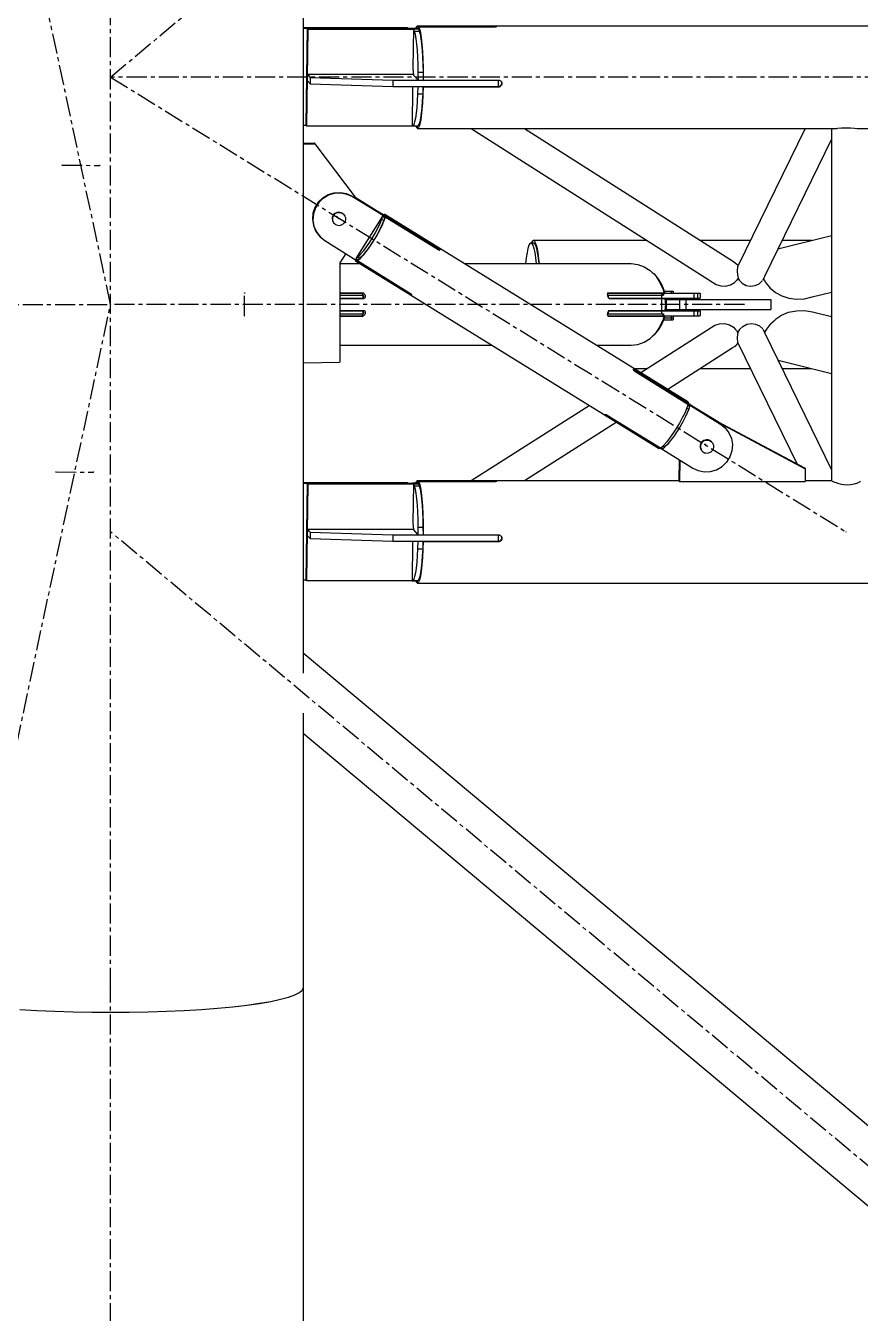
# Model space of a CAD drawing. Header units: millimetres. Extents: x 5143 to 30813, y 232 to 21408.
# Drawn here: x 23396 to 23727, y 5501 to 6011 of the extents above; entities that cross this region are included whole.
import ezdxf

# ---------------------------------------------------------------- set-up
doc = ezdxf.new("R2010")
doc.units = ezdxf.units.MM
doc.header["$LTSCALE"] = 0.25
doc.linetypes.add('CENTER', pattern=[50.8, 31.75, -6.35, 6.35, -6.35])
doc.linetypes.add('XKITLINE00', pattern=[0])

msp = doc.modelspace()

# ---------------------------------------------------------------- linework, layer by layer
at = {"color": 8, "linetype": 'CENTER'}
for p, q in [((23430, 5990.27), (25173.61, 7450.27)), ((23430, 5629.8), (23430, 7286.23)), ((23430, 5900.27), (23255, 6720.27)), ((24815.89, 5990.27), (23430, 5990.27)), ((23430, 5990.27), (23720.98, 5810.27)), ((23410.79, 5955.38), (23425.69, 5955.3)), ((23520.27, 5934.24), (23519.47, 5935.12)), ((23483.01, 5895.77), (23483.01, 5904.77)), ((23647.98, 5904.77), (23647.98, 5895.77)), ((22900, 5900.27), (23430, 5900.27)), ((23255, 5080.27), (23430, 5900.27)), ((23680.72, 5900.27), (23430, 5900.27)), ((23665, 5845.1), (23665.79, 5844.22)), ((23408.39, 5833.98), (23423.29, 5833.9)), ((25173.61, 4350.27), (23430, 5810.27)), ((23430, 3985.69), (23430, 5629.8))]:
    msp.add_line(p, q, dxfattribs=at)
at = {"color": 8, "linetype": 'XKITLINE00'}
for p, q in [((23506.2, 6045.88), (23506.2, 5754.36)), ((23506.2, 6009.83), (23547.32, 6009.83)), ((23506.2, 6009.58), (23547.55, 6009.58)), ((23507.81, 6009.58), (23507.25, 5971.29)), ((23508.1, 6009.26), (23507.54, 5970.97)), ((23507.81, 6009.58), (23508.1, 6009.26)), ((23507.81, 6009.58), (23551.82, 6009.58)), ((23508.1, 6009.26), (23549.82, 6009.26)), ((23547.32, 6009.83), (23547.55, 6009.58)), ((23549.22, 6009.58), (23549.54, 6009.64)), ((23549.54, 6009.64), (23549.53, 6009.58)), ((23549.54, 6009.64), (23551.52, 6009.64)), ((23549.82, 6009.32), (23549.59, 5993.84)), ((23549.82, 6009.32), (23551.81, 6009.32)), ((23549.82, 6009.32), (23550.17, 6008.49)), ((23550.17, 6008.49), (23552.15, 6008.49)), ((23550.17, 6008.49), (23550.49, 6007.19)), ((23550.98, 6010.27), (23550.71, 6009.64)), ((23550.98, 6010.27), (23551.38, 6010.57)), ((23551.38, 6010.57), (24815.89, 6010.57)), ((23551.38, 6010.57), (23551.52, 6010.47)), ((23551.52, 6010.47), (23551.51, 6009.64)), ((23551.52, 6010.47), (23581.32, 6010.47)), ((23551.52, 6009.64), (23551.52, 6009.58)), ((23551.81, 6009.32), (23552.15, 6008.49)), ((23551.83, 6010.17), (23551.82, 6009.29)), ((23551.83, 6010.17), (23581.63, 6010.17)), ((23551.83, 6010.17), (23552.18, 6009.35)), ((23552.15, 6008.49), (23552.48, 6007.19)), ((23552.18, 6009.35), (23552.55, 6007.86)), ((23581.32, 6010.47), (23581.68, 6010.46)), ((23581.32, 6010.47), (23581.32, 6010.17)), ((23581.63, 6010.17), (23581.97, 6010.18)), ((23581.68, 6010.46), (23581.67, 6010.17)), ((23581.68, 6010.46), (23582.01, 6010.45)), ((23581.97, 6010.18), (23582.28, 6010.21)), ((23582.01, 6010.45), (23582.32, 6010.43)), ((23582.28, 6010.21), (23582.54, 6010.27)), ((23582.32, 6010.43), (23582.56, 6010.41)), ((23582.54, 6010.27), (23582.72, 6010.29)), ((23582.56, 6010.41), (23582.73, 6010.38)), ((23582.72, 6010.29), (23582.81, 6010.32)), ((23582.73, 6010.38), (23582.82, 6010.35)), ((23582.82, 6010.35), (23582.81, 6010.32)), ((23550.49, 6007.19), (23550.79, 6005.46)), ((23550.79, 6005.46), (23551.05, 6003.34)), ((23551.05, 6003.34), (23551.27, 6000.88)), ((23552.48, 6007.19), (23552.77, 6005.46)), ((23552.55, 6007.86), (23552.89, 6005.83)), ((23552.77, 6005.46), (23553.03, 6003.34)), ((23552.89, 6005.83), (23553.17, 6003.32)), ((23553.03, 6003.34), (23553.25, 6000.88)), ((23553.17, 6003.32), (23553.41, 6000.42)), ((23551.27, 6000.88), (23551.44, 5998.16)), ((23551.44, 5998.16), (23551.56, 5995.23)), ((23553.25, 6000.88), (23553.42, 5998.16)), ((23553.41, 6000.42), (23553.58, 5997.22)), ((23553.42, 5998.16), (23553.54, 5995.23)), ((23549.59, 5993.84), (23549.84, 5991.04)), ((23551.56, 5995.23), (23551.62, 5992.17)), ((23553.54, 5995.23), (23553.61, 5992.17)), ((23553.58, 5997.22), (23553.68, 5993.8)), ((23553.68, 5993.8), (23553.72, 5990.27)), ((23507.84, 5991.36), (23507.8, 5988.88)), ((23507.8, 5988.88), (23508.94, 5987.61)), ((23507.84, 5991.36), (23508.98, 5990.09)), ((23507.84, 5991.36), (23549.81, 5991.36)), ((23508.98, 5990.09), (23508.94, 5987.61)), ((23508.98, 5990.09), (23541.69, 5989.07)), ((23541.69, 5989.07), (23541.65, 5986.59)), ((23541.69, 5989.07), (23551.62, 5989.07)), ((23549.84, 5991.04), (23551.63, 5989.07)), ((23551.62, 5992.17), (23553.61, 5992.17)), ((23551.62, 5992.17), (23551.63, 5989.07)), ((23551.63, 5989.07), (23553.61, 5989.07)), ((23553.61, 5992.17), (23553.61, 5989.07)), ((23553.61, 5989.17), (23553.71, 5989.06)), ((23553.61, 5989.07), (23553.7, 5989.07)), ((23553.72, 5990.27), (23553.71, 5989.06)), ((23553.71, 5989.06), (23583.51, 5989.06)), ((23583.41, 5989.06), (23583.37, 5986.59)), ((23583.51, 5989.06), (23583.85, 5989.02)), ((23583.85, 5989.02), (23584.18, 5988.88)), ((23584.18, 5988.88), (23584.45, 5988.67)), ((23584.4, 5988.71), (23584.53, 5988.54)), ((23584.45, 5988.67), (23584.66, 5988.39)), ((23584.53, 5988.54), (23584.66, 5988.21)), ((23584.7, 5987.87), (23584.65, 5987.52)), ((23584.66, 5988.39), (23584.79, 5988.06)), ((23584.66, 5988.21), (23584.7, 5987.87)), ((23584.79, 5988.06), (23584.84, 5987.72)), ((23508.94, 5987.61), (23541.65, 5986.59)), ((23541.65, 5986.59), (23551.58, 5986.59)), ((23549.48, 5986.4), (23549.26, 5970.91)), ((23549.51, 5986.59), (23549.48, 5986.4)), ((23551.49, 5983.6), (23551.34, 5980.78)), ((23551.59, 5986.59), (23551.49, 5983.6)), ((23551.49, 5983.6), (23553.48, 5983.6)), ((23551.58, 5986.59), (23551.59, 5986.59)), ((23551.59, 5986.59), (23553.58, 5986.59)), ((23553.48, 5983.6), (23553.33, 5980.78)), ((23553.58, 5983.33), (23553.41, 5980.12)), ((23553.58, 5986.59), (23553.48, 5983.6)), ((23553.57, 5986.59), (23553.58, 5986.59)), ((23553.57, 5986.53), (23583.34, 5986.53)), ((23553.57, 5986.49), (23553.67, 5986.38)), ((23553.58, 5986.59), (23583.37, 5986.59)), ((23553.67, 5986.38), (23553.58, 5983.33)), ((23553.67, 5986.38), (23583.47, 5986.38)), ((23581.27, 5986.59), (23581.27, 5986.53)), ((23583.34, 5986.53), (23583.69, 5986.57)), ((23583.34, 5986.53), (23583.47, 5986.38)), ((23583.47, 5986.38), (23583.82, 5986.42)), ((23583.69, 5986.57), (23584.01, 5986.71)), ((23583.69, 5986.57), (23583.82, 5986.42)), ((23583.82, 5986.42), (23584.15, 5986.56)), ((23584.01, 5986.71), (23584.3, 5986.91)), ((23584.15, 5986.56), (23584.43, 5986.75)), ((23584.33, 5986.95), (23584.3, 5986.91)), ((23584.52, 5987.19), (23584.33, 5986.95)), ((23584.65, 5987.04), (23584.43, 5986.75)), ((23584.65, 5987.52), (23584.52, 5987.19)), ((23584.79, 5987.37), (23584.65, 5987.04)), ((23584.84, 5987.72), (23584.79, 5987.37)), ((23551.14, 5978.2), (23550.9, 5975.93)), ((23551.34, 5980.78), (23551.14, 5978.2)), ((23553.13, 5978.2), (23552.89, 5975.93)), ((23553.33, 5980.78), (23553.13, 5978.2)), ((23553.41, 5980.12), (23553.17, 5977.23)), ((23550.3, 5972.55), (23549.97, 5971.52)), ((23550.62, 5974.03), (23550.3, 5972.55)), ((23550.9, 5975.93), (23550.62, 5974.03)), ((23552.29, 5972.55), (23551.95, 5971.52)), ((23552.55, 5972.69), (23552.18, 5971.2)), ((23552.6, 5974.03), (23552.29, 5972.55)), ((23552.89, 5974.72), (23552.55, 5972.69)), ((23552.89, 5975.93), (23552.6, 5974.03)), ((23553.17, 5977.23), (23552.89, 5974.72)), ((23506.2, 5971.29), (23507.25, 5971.29)), ((23507.25, 5971.29), (23507.54, 5970.97)), ((23507.54, 5970.97), (23549.26, 5970.97)), ((23549.26, 5970.91), (23549.61, 5970.97)), ((23549.26, 5970.91), (23551.24, 5970.91)), ((23549.97, 5971.52), (23549.61, 5970.97)), ((23549.61, 5970.97), (23551.6, 5970.97)), ((23550.71, 5970.91), (23550.93, 5970.38)), ((23550.94, 5970.91), (23550.93, 5970.38)), ((23550.93, 5970.38), (23551.25, 5970.38)), ((23551.24, 5970.91), (23551.6, 5970.97)), ((23551.26, 5970.91), (23551.24, 5970.08)), ((23551.24, 5970.08), (23551.38, 5969.97)), ((23551.38, 5969.97), (23551.79, 5970.28)), ((23551.38, 5969.97), (23717.54, 5969.97)), ((23551.95, 5971.52), (23551.6, 5970.97)), ((23552.18, 5971.2), (23551.79, 5970.28)), ((23572.69, 5969.97), (23669.56, 5908.19)), ((23593.73, 5969.97), (23676.45, 5917.21)), ((23704.78, 5969.97), (23678.03, 5915.15)), ((23715.28, 5969.97), (23715.28, 5830.54)), ((23715.79, 5969.97), (23716.37, 5969.93)), ((23716.21, 5969.97), (23716.7, 5969.94)), ((23716.37, 5969.93), (23717.04, 5969.9)), ((23716.7, 5969.94), (23717.15, 5969.92)), ((23717.04, 5969.9), (23717.63, 5969.99)), ((23717.63, 5969.99), (23719.22, 5970.13)), ((23719.22, 5970.13), (23720.98, 5970.19)), ((23720.98, 5970.19), (23722.74, 5970.18)), ((23722.74, 5970.18), (23724.33, 5970.1)), ((23724.33, 5970.1), (23725.59, 5969.94)), ((23725.33, 5969.97), (23961.47, 5969.97)), ((23725.59, 5969.94), (23725.76, 5969.9)), ((23725.66, 5969.92), (23726.02, 5969.95)), ((23725.76, 5969.9), (23726.4, 5969.94)), ((23726.02, 5969.95), (23726.12, 5969.97)), ((23726.4, 5969.94), (23726.53, 5969.97)), ((23506.2, 5964.13), (23510.48, 5964.2)), ((23506.2, 5963.75), (23510.83, 5963.82)), ((23510.48, 5964.2), (23510.83, 5963.82)), ((23510.83, 5963.82), (23527.16, 5942.16)), ((23715.28, 5965.69), (23688.73, 5911.27)), ((23512.18, 5940.79), (23513.96, 5942.51)), ((23512.35, 5940.6), (23514.13, 5942.33)), ((23513.96, 5942.51), (23516.1, 5943.77)), ((23514.13, 5942.33), (23516.27, 5943.59)), ((23516.1, 5943.77), (23518.47, 5944.49)), ((23516.27, 5943.59), (23518.64, 5944.3)), ((23518.47, 5944.49), (23520.93, 5944.62)), ((23518.64, 5944.3), (23521.1, 5944.43)), ((23520.93, 5944.62), (23523.35, 5944.16)), ((23521.1, 5944.43), (23523.52, 5943.97)), ((23523.35, 5944.16), (23523.52, 5943.97)), ((23523.35, 5944.16), (23525.58, 5943.14)), ((23523.52, 5943.97), (23525.75, 5942.95)), ((23525.58, 5943.14), (23525.75, 5942.95)), ((23525.58, 5943.14), (23559.39, 5922.22)), ((23525.75, 5942.95), (23538.58, 5935.01)), ((23526.72, 5942.73), (23537.17, 5936.27)), ((23526.84, 5942.58), (23537.12, 5936.22)), ((23510.86, 5938.69), (23510.07, 5936.34)), ((23511.03, 5938.5), (23510.24, 5936.15)), ((23512.18, 5940.79), (23510.86, 5938.69)), ((23512.35, 5940.6), (23511.03, 5938.5)), ((23519.7, 5936.75), (23520.2, 5936.82)), ((23520.2, 5936.82), (23520.71, 5936.79)), ((23520.71, 5936.79), (23521.2, 5936.66)), ((23510.07, 5936.34), (23509.87, 5933.88)), ((23509.87, 5933.88), (23510.26, 5931.46)), ((23510.24, 5936.15), (23510.04, 5933.69)), ((23510.04, 5933.69), (23510.43, 5931.27)), ((23517.72, 5934.65), (23517.68, 5934.14)), ((23517.68, 5934.14), (23517.75, 5933.64)), ((23517.86, 5935.13), (23517.72, 5934.65)), ((23517.75, 5933.64), (23517.9, 5933.16)), ((23517.81, 5934.54), (23517.77, 5934.04)), ((23517.77, 5934.04), (23517.84, 5933.54)), ((23517.95, 5935.03), (23517.81, 5934.54)), ((23517.84, 5933.54), (23517.99, 5933.06)), ((23518.08, 5935.59), (23517.86, 5935.13)), ((23517.9, 5933.16), (23518.15, 5932.73)), ((23518.18, 5935.49), (23517.95, 5935.03)), ((23517.99, 5933.06), (23518.24, 5932.62)), ((23518.4, 5935.99), (23518.08, 5935.59)), ((23518.08, 5935.59), (23518.18, 5935.49)), ((23518.49, 5935.89), (23518.18, 5935.49)), ((23518.24, 5932.62), (23518.57, 5932.25)), ((23518.4, 5935.99), (23518.78, 5936.33)), ((23518.49, 5935.89), (23518.87, 5936.23)), ((23518.57, 5932.25), (23518.97, 5931.94)), ((23518.78, 5936.33), (23519.22, 5936.58)), ((23518.87, 5936.23), (23519.31, 5936.48)), ((23518.97, 5931.94), (23519.43, 5931.72)), ((23519.22, 5936.58), (23519.7, 5936.75)), ((23519.31, 5936.48), (23519.79, 5936.65)), ((23519.43, 5931.72), (23519.91, 5931.59)), ((23519.79, 5936.65), (23520.3, 5936.72)), ((23520.3, 5936.72), (23520.8, 5936.69)), ((23520.8, 5936.69), (23521.29, 5936.56)), ((23520.92, 5931.63), (23521.4, 5931.8)), ((23521.2, 5936.66), (23521.65, 5936.44)), ((23521.29, 5936.56), (23521.74, 5936.34)), ((23521.4, 5931.8), (23521.84, 5932.05)), ((23521.65, 5936.44), (23521.74, 5936.34)), ((23521.65, 5936.44), (23522.05, 5936.13)), ((23521.74, 5936.34), (23522.14, 5936.03)), ((23521.84, 5932.05), (23522.23, 5932.39)), ((23522.05, 5936.13), (23522.14, 5936.03)), ((23522.14, 5936.03), (23522.47, 5935.65)), ((23522.54, 5932.79), (23522.23, 5932.39)), ((23522.47, 5935.65), (23522.72, 5935.22)), ((23522.77, 5933.24), (23522.54, 5932.79)), ((23522.72, 5935.22), (23522.88, 5934.74)), ((23522.9, 5933.73), (23522.77, 5933.24)), ((23522.88, 5934.74), (23522.94, 5934.24)), ((23522.94, 5934.24), (23522.9, 5933.73)), ((23537.55, 5935.19), (23527, 5918.42)), ((23536.66, 5932.57), (23535.85, 5930.83)), ((23537.24, 5934.05), (23536.66, 5932.57)), ((23537.5, 5932.05), (23536.69, 5930.31)), ((23537.17, 5936.27), (23537.03, 5936.05)), ((23537.17, 5936.27), (23537.35, 5936.26)), ((23537.55, 5935.19), (23537.24, 5934.05)), ((23537.24, 5934.05), (23538.08, 5933.53)), ((23538.04, 5933.12), (23537.31, 5931.43)), ((23537.35, 5936.26), (23537.48, 5936.18)), ((23537.48, 5936.18), (23537.56, 5936.02)), ((23538.08, 5933.53), (23537.5, 5932.05)), ((23537.55, 5935.19), (23538.39, 5934.67)), ((23537.56, 5936.02), (23538.4, 5935.5)), ((23537.56, 5936.02), (23537.6, 5935.79)), ((23537.6, 5935.79), (23537.56, 5935.73)), ((23537.6, 5935.79), (23538.44, 5935.27)), ((23538.49, 5934.48), (23538.04, 5933.12)), ((23538.2, 5936.06), (23538.05, 5935.82)), ((23538.39, 5934.67), (23538.08, 5933.53)), ((23538.2, 5936.06), (23538.53, 5936)), ((23538.32, 5935.66), (23538.4, 5935.5)), ((23538.58, 5935.01), (23538.38, 5934.68)), ((23538.58, 5934.97), (23538.39, 5934.67)), ((23538.63, 5935.58), (23538.4, 5935.21)), ((23538.4, 5935.5), (23538.44, 5935.27)), ((23538.44, 5935.27), (23538.4, 5935.21)), ((23538.58, 5934.97), (23538.49, 5934.48)), ((23538.5, 5935.1), (23538.58, 5935.01)), ((23538.5, 5935.1), (23559.48, 5922.12)), ((23538.53, 5936), (23538.63, 5935.58)), ((23538.53, 5936), (23658.39, 5861.86)), ((23538.58, 5934.97), (23559.55, 5921.99)), ((23538.63, 5935.58), (23559.61, 5922.6)), ((23510.26, 5931.46), (23511.23, 5929.2)), ((23510.43, 5931.27), (23511.4, 5929.01)), ((23511.23, 5929.2), (23512.71, 5927.25)), ((23511.4, 5929.01), (23512.88, 5927.06)), ((23512.71, 5927.25), (23512.88, 5927.06)), ((23512.88, 5927.06), (23514.79, 5925.53)), ((23519.91, 5931.59), (23520.42, 5931.56)), ((23520.42, 5931.56), (23520.92, 5931.63)), ((23533.68, 5926.92), (23532.44, 5924.95)), ((23534.84, 5928.92), (23533.68, 5926.92)), ((23535.22, 5927.45), (23533.95, 5925.36)), ((23535.68, 5928.4), (23534.52, 5926.41)), ((23535.85, 5930.83), (23534.84, 5928.92)), ((23536.36, 5929.51), (23535.22, 5927.45)), ((23536.69, 5930.31), (23535.68, 5928.4)), ((23537.31, 5931.43), (23536.36, 5929.51)), ((23694.05, 5922.33), (23715.28, 5927.62)), ((23514.79, 5925.53), (23527.62, 5917.59)), ((23531.16, 5923.08), (23529.93, 5921.42)), ((23532, 5922.56), (23530.76, 5920.9)), ((23532.44, 5924.95), (23531.16, 5923.08)), ((23532.62, 5923.33), (23531.3, 5921.48)), ((23533.28, 5924.43), (23532, 5922.56)), ((23533.95, 5925.36), (23532.62, 5923.33)), ((23534.52, 5926.41), (23533.28, 5924.43)), ((23559.61, 5922.6), (23559.37, 5922.23)), ((23559.39, 5922.22), (23559.48, 5922.12)), ((23559.48, 5922.12), (23559.45, 5922.05)), ((23559.47, 5922.1), (23559.56, 5922.04)), ((23559.55, 5921.99), (23559.77, 5921.87)), ((23559.83, 5922.46), (23559.56, 5922.04)), ((23559.56, 5922.04), (23559.77, 5921.89)), ((23559.61, 5922.6), (23559.83, 5922.46)), ((23559.77, 5921.87), (23559.98, 5921.8)), ((23559.83, 5922.46), (23560.03, 5922.31)), ((23559.98, 5921.8), (23560.15, 5921.78)), ((23560.03, 5922.31), (23560.2, 5922.17)), ((23560.15, 5921.78), (23560.27, 5921.82)), ((23560.2, 5922.17), (23560.29, 5922.08)), ((23560.33, 5921.91), (23560.27, 5921.82)), ((23560.29, 5922.08), (23560.31, 5922.04)), ((23560.31, 5922.04), (23560.33, 5921.91)), ((23595.12, 5922.47), (23594.77, 5920.8)), ((23595.5, 5923.69), (23595.12, 5922.47)), ((23595.89, 5924.43), (23595.5, 5923.69)), ((23595.89, 5924.43), (23596.29, 5924.67)), ((23596.29, 5924.67), (23596.69, 5924.43)), ((23596.29, 5924.67), (23597.28, 5924.67)), ((23596.82, 5925.36), (23596.49, 5924.67)), ((23596.69, 5924.43), (23597.08, 5923.69)), ((23596.82, 5925.36), (23597.28, 5925.67)), ((23597.08, 5923.69), (23597.45, 5922.47)), ((23597.28, 5925.67), (23597.74, 5925.36)), ((23597.28, 5925.67), (23642.14, 5925.67)), ((23597.28, 5924.67), (23597.68, 5924.43)), ((23597.45, 5922.47), (23597.8, 5920.8)), ((23597.68, 5924.43), (23598.07, 5923.69)), ((23597.74, 5925.36), (23598.18, 5924.43)), ((23598.07, 5923.69), (23598.45, 5922.47)), ((23598.18, 5924.43), (23598.61, 5922.91)), ((23598.45, 5922.47), (23598.8, 5920.8)), ((23598.61, 5922.91), (23599, 5920.82)), ((23663.18, 5925.67), (23683.16, 5925.67)), ((23695.68, 5925.67), (23707.49, 5925.67)), ((23523.11, 5920.38), (23520.76, 5916.68)), ((23520.76, 5916.68), (23520.76, 5877.4)), ((23520.76, 5916.42), (23528.59, 5916.42)), ((23526.17, 5918.49), (23526.25, 5918.34)), ((23526.25, 5918.34), (23526.38, 5918.26)), ((23526.38, 5918.26), (23527.22, 5917.74)), ((23526.38, 5918.26), (23526.56, 5918.25)), ((23526.82, 5917.98), (23526.77, 5917.91)), ((23526.77, 5917.91), (23526.88, 5917.48)), ((23526.88, 5917.48), (23527.21, 5917.43)), ((23526.88, 5917.48), (23646.73, 5843.34)), ((23527, 5918.42), (23527.79, 5919.03)), ((23527, 5918.42), (23527.84, 5917.9)), ((23527.4, 5917.73), (23527.21, 5917.43)), ((23527.21, 5917.43), (23548.18, 5904.45)), ((23527.22, 5917.74), (23527.4, 5917.73)), ((23527.82, 5917.91), (23527.62, 5917.59)), ((23527.84, 5917.9), (23527.65, 5917.61)), ((23527.65, 5917.61), (23528, 5917.8)), ((23527.65, 5917.61), (23548.62, 5904.63)), ((23528.78, 5920.05), (23527.79, 5919.03)), ((23527.79, 5919.03), (23528.63, 5918.52)), ((23527.84, 5917.9), (23528.63, 5918.52)), ((23528, 5917.8), (23528.93, 5918.64)), ((23529.62, 5919.53), (23528.63, 5918.52)), ((23529.93, 5921.42), (23528.78, 5920.05)), ((23530.05, 5919.89), (23528.93, 5918.64)), ((23530.76, 5920.9), (23529.62, 5919.53)), ((23531.3, 5921.48), (23530.05, 5919.89)), ((23570.17, 5916.42), (23636.01, 5916.42)), ((23594.45, 5918.71), (23594.18, 5916.42)), ((23594.77, 5920.8), (23594.45, 5918.71)), ((23597.8, 5920.8), (23598.12, 5918.71)), ((23598.12, 5918.71), (23598.39, 5916.42)), ((23598.8, 5920.8), (23599.12, 5918.71)), ((23599, 5920.82), (23599.35, 5918.24)), ((23599.12, 5918.71), (23599.38, 5916.42)), ((23599.35, 5918.24), (23599.52, 5916.42)), ((23636.01, 5916.42), (23638.64, 5916.11)), ((23676.45, 5917.21), (23677.3, 5916.62)), ((23677.3, 5916.62), (23677.8, 5916.27)), ((23638.64, 5916.11), (23641.17, 5915.2)), ((23641.17, 5915.2), (23643.51, 5913.7)), ((23643.51, 5913.7), (23645.55, 5911.69)), ((23644.33, 5912.89), (23645.04, 5912.33)), ((23645.04, 5912.33), (23646.84, 5910.19)), ((23645.55, 5911.69), (23647.23, 5909.25)), ((23677.8, 5916.27), (23678.25, 5915.62)), ((23678.03, 5915.06), (23677.9, 5913.79)), ((23677.9, 5913.79), (23677.93, 5913.61)), ((23677.93, 5913.61), (23678.06, 5911.84)), ((23678.03, 5915.15), (23678.03, 5915.06)), ((23678.06, 5911.84), (23678.13, 5911.56)), ((23678.13, 5911.56), (23678.3, 5910.53)), ((23688.78, 5911.53), (23688.73, 5911.27)), ((23646.84, 5910.19), (23648.26, 5907.67)), ((23647.23, 5909.25), (23648.48, 5906.46)), ((23647.93, 5907.67), (23648.26, 5907.67)), ((23648.26, 5907.67), (23649.24, 5904.87)), ((23648.48, 5906.46), (23648.88, 5904.87)), ((23669.56, 5908.19), (23671.39, 5907.6)), ((23671.39, 5907.6), (23673.34, 5907.53)), ((23673.34, 5907.53), (23675.22, 5908)), ((23675.22, 5908), (23676.84, 5908.95)), ((23677.58, 5909.77), (23676.84, 5908.95)), ((23678.08, 5910.27), (23677.58, 5909.77)), ((23678.28, 5910.66), (23678.08, 5910.27)), ((23678.3, 5910.53), (23678.67, 5909.89)), ((23678.67, 5909.89), (23678.79, 5909.77)), ((23678.79, 5909.77), (23679.92, 5908.64)), ((23679.92, 5908.64), (23681.5, 5907.82)), ((23681.5, 5907.82), (23683.25, 5907.5)), ((23683.25, 5907.5), (23685.01, 5907.71)), ((23685.01, 5907.71), (23686.58, 5908.43)), ((23686.58, 5908.43), (23687.84, 5909.6)), ((23688.21, 5910.28), (23687.93, 5909.77)), ((23688.18, 5910.31), (23688.21, 5910.28)), ((23688.41, 5910.67), (23688.21, 5910.28)), ((23688.26, 5910.46), (23688.72, 5909.77)), ((23688.73, 5911.27), (23688.41, 5910.67)), ((23688.72, 5909.77), (23689.2, 5908.81)), ((23689.2, 5908.81), (23690.94, 5906.77)), ((23690.94, 5906.77), (23692.02, 5905.95)), ((23520.76, 5904.87), (23529.83, 5904.87)), ((23520.76, 5904.77), (23529.35, 5904.77)), ((23520.76, 5903.97), (23529.74, 5903.97)), ((23520.76, 5902.77), (23529.74, 5902.77)), ((23520.76, 5902.67), (23530.25, 5902.67)), ((23529.1, 5904.87), (23529.28, 5904.83)), ((23529.28, 5904.83), (23530.01, 5904.83)), ((23529.28, 5904.83), (23529.35, 5904.78)), ((23529.35, 5904.77), (23529.74, 5903.97)), ((23529.36, 5904.77), (23529.47, 5904.7)), ((23529.47, 5904.7), (23529.65, 5904.5)), ((23529.55, 5902.67), (23529.72, 5902.72)), ((23529.65, 5904.5), (23529.81, 5904.23)), ((23529.72, 5902.72), (23529.86, 5902.85)), ((23529.72, 5902.72), (23530.42, 5902.72)), ((23529.74, 5903.97), (23529.74, 5902.77)), ((23529.81, 5904.23), (23529.93, 5903.93)), ((23529.83, 5904.87), (23530.01, 5904.83)), ((23529.98, 5903.05), (23529.86, 5902.85)), ((23529.93, 5903.93), (23530.01, 5903.62)), ((23530.03, 5903.26), (23529.98, 5903.05)), ((23530.01, 5904.83), (23530.2, 5904.7)), ((23530.01, 5903.62), (23530.04, 5903.32)), ((23530.04, 5903.32), (23530.03, 5903.26)), ((23530.2, 5904.7), (23530.38, 5904.5)), ((23530.25, 5902.67), (23530.42, 5902.72)), ((23530.38, 5904.5), (23530.54, 5904.23)), ((23530.42, 5902.72), (23530.57, 5902.85)), ((23530.54, 5904.23), (23530.66, 5903.93)), ((23530.68, 5903.05), (23530.57, 5902.85)), ((23530.66, 5903.93), (23530.74, 5903.62)), ((23530.75, 5903.32), (23530.68, 5903.05)), ((23530.74, 5903.62), (23530.76, 5903.43)), ((23530.76, 5903.43), (23530.75, 5903.32)), ((23548.39, 5904.78), (23548.18, 5904.45)), ((23548.18, 5904.45), (23548.41, 5904.31)), ((23548.61, 5904.64), (23548.41, 5904.31)), ((23548.41, 5904.31), (23548.63, 5904.19)), ((23548.62, 5904.63), (23548.83, 5904.49)), ((23548.63, 5904.19), (23548.82, 5904.08)), ((23548.82, 5904.08), (23548.93, 5904.03)), ((23548.83, 5904.49), (23548.99, 5904.34)), ((23548.93, 5904.03), (23548.97, 5904.02)), ((23548.97, 5904.02), (23549.08, 5904.05)), ((23548.99, 5904.34), (23549.1, 5904.22)), ((23549.13, 5904.11), (23549.08, 5904.05)), ((23549.1, 5904.22), (23549.13, 5904.11)), ((23626.54, 5904.5), (23626.52, 5904.23)), ((23626.52, 5904.23), (23626.54, 5903.93)), ((23626.62, 5904.7), (23626.54, 5904.5)), ((23626.54, 5903.93), (23626.62, 5903.62)), ((23626.55, 5904.52), (23626.82, 5903.97)), ((23626.74, 5904.83), (23626.62, 5904.7)), ((23626.62, 5903.62), (23626.7, 5903.43)), ((23626.69, 5904.77), (23663.28, 5904.77)), ((23626.7, 5903.43), (23626.73, 5903.32)), ((23626.73, 5903.32), (23626.84, 5903.05)), ((23626.74, 5904.83), (23626.9, 5904.87)), ((23626.82, 5903.97), (23648.79, 5903.97)), ((23626.82, 5903.97), (23626.82, 5903.11)), ((23626.84, 5903.05), (23626.99, 5902.85)), ((23626.9, 5904.87), (23648.88, 5904.87)), ((23626.99, 5902.85), (23627.16, 5902.72)), ((23627.09, 5902.77), (23663.28, 5902.77)), ((23627.16, 5902.72), (23627.33, 5902.67)), ((23627.33, 5902.67), (23649.31, 5902.67)), ((23643.39, 5904.87), (23643.39, 5904.77)), ((23644.06, 5902.77), (23644.06, 5902.67)), ((23645.46, 5904.87), (23645.46, 5904.77)), ((23648.41, 5904.77), (23648.79, 5903.97)), ((23648.79, 5904.77), (23648.79, 5903.97)), ((23648.88, 5904.87), (23649.24, 5904.87)), ((23649, 5905.57), (23652.58, 5905.57)), ((23649.31, 5902.67), (23649.5, 5900.27)), ((23649.31, 5902.67), (23649.67, 5902.67)), ((23649.4, 5901.48), (23649.79, 5901.48)), ((23649.67, 5902.67), (23649.79, 5901.48)), ((23649.71, 5902.27), (23652.41, 5902.27)), ((23649.79, 5901.48), (23649.83, 5900.27)), ((23651.83, 5905.57), (23651.83, 5904.77)), ((23651.91, 5902.77), (23651.91, 5902.27)), ((23652.41, 5902.27), (23691.2, 5902.27)), ((23652.58, 5905.57), (23652.58, 5904.77)), ((23655.15, 5902.27), (23655.15, 5898.27)), ((23657.63, 5902.27), (23657.63, 5898.27)), ((23660.77, 5904.77), (23660.77, 5902.77)), ((23662.16, 5904.77), (23662.16, 5902.77)), ((23663.28, 5904.77), (23663.28, 5902.77)), ((23691.2, 5902.27), (23691.2, 5898.27)), ((23692.02, 5905.95), (23693.08, 5905.01)), ((23693.08, 5905.01), (23695.56, 5903.63)), ((23695.56, 5903.63), (23698.4, 5902.73)), ((23698.4, 5902.73), (23701.45, 5902.35)), ((23701.45, 5902.35), (23704.55, 5902.52)), ((23704.55, 5902.52), (23707.54, 5903.22)), ((23707.54, 5903.22), (23715.28, 5905.15)), ((23520.76, 5897.87), (23530.25, 5897.87)), ((23520.76, 5897.77), (23529.74, 5897.77)), ((23520.76, 5896.58), (23529.74, 5896.58)), ((23529.74, 5896.58), (23529.35, 5895.77)), ((23529.65, 5896.05), (23529.47, 5895.85)), ((23529.55, 5897.87), (23529.72, 5897.83)), ((23529.81, 5896.32), (23529.65, 5896.05)), ((23529.72, 5897.83), (23530.42, 5897.83)), ((23529.72, 5897.83), (23529.86, 5897.7)), ((23529.74, 5897.77), (23529.74, 5896.58)), ((23529.93, 5896.62), (23529.81, 5896.32)), ((23529.86, 5897.7), (23529.98, 5897.5)), ((23530.01, 5896.93), (23529.93, 5896.62)), ((23529.98, 5897.5), (23530.03, 5897.29)), ((23530.04, 5897.23), (23530.01, 5896.93)), ((23530.03, 5897.29), (23530.04, 5897.23)), ((23530.38, 5896.05), (23530.2, 5895.85)), ((23530.25, 5897.87), (23530.42, 5897.83)), ((23530.54, 5896.32), (23530.38, 5896.05)), ((23530.42, 5897.83), (23530.57, 5897.7)), ((23530.66, 5896.62), (23530.54, 5896.32)), ((23530.57, 5897.7), (23530.68, 5897.5)), ((23530.74, 5896.93), (23530.66, 5896.62)), ((23530.68, 5897.5), (23530.75, 5897.23)), ((23530.76, 5897.12), (23530.74, 5896.93)), ((23530.75, 5897.23), (23530.76, 5897.12)), ((23626.54, 5896.62), (23626.52, 5896.32)), ((23626.52, 5896.32), (23626.54, 5896.05)), ((23626.62, 5896.93), (23626.54, 5896.62)), ((23626.54, 5896.05), (23626.62, 5895.85)), ((23626.82, 5896.58), (23626.55, 5896.03)), ((23626.7, 5897.12), (23626.62, 5896.93)), ((23626.73, 5897.23), (23626.7, 5897.12)), ((23626.84, 5897.5), (23626.73, 5897.23)), ((23626.82, 5897.44), (23626.82, 5896.58)), ((23626.82, 5896.58), (23648.79, 5896.58)), ((23626.99, 5897.7), (23626.84, 5897.5)), ((23626.99, 5897.7), (23627.16, 5897.83)), ((23627.09, 5897.77), (23663.28, 5897.77)), ((23627.16, 5897.83), (23627.33, 5897.87)), ((23627.33, 5897.87), (23649.31, 5897.87)), ((23644.06, 5897.87), (23644.06, 5897.77)), ((23648.79, 5896.58), (23648.41, 5895.77)), ((23648.79, 5896.58), (23648.79, 5895.77)), ((23649.5, 5900.27), (23649.31, 5897.87)), ((23649.31, 5897.87), (23649.67, 5897.87)), ((23649.4, 5899.07), (23649.79, 5899.07)), ((23649.79, 5899.07), (23649.67, 5897.87)), ((23649.71, 5898.27), (23691.2, 5898.27)), ((23649.83, 5900.27), (23649.79, 5899.07)), ((23651.91, 5898.27), (23651.91, 5897.77)), ((23660.77, 5897.77), (23660.77, 5895.77)), ((23662.16, 5897.77), (23662.16, 5895.77)), ((23663.28, 5897.77), (23663.28, 5895.77)), ((23693.14, 5894.49), (23695.5, 5896.05)), ((23695.5, 5896.05), (23698.28, 5897.16)), ((23698.28, 5897.16), (23701.34, 5897.76)), ((23701.34, 5897.76), (23704.53, 5897.82)), ((23704.53, 5897.82), (23707.67, 5897.35)), ((23707.67, 5897.35), (23715.28, 5895.45)), ((23520.76, 5895.77), (23529.35, 5895.77)), ((23520.76, 5895.67), (23529.83, 5895.67)), ((23529.1, 5895.67), (23529.28, 5895.72)), ((23529.28, 5895.72), (23529.35, 5895.77)), ((23529.28, 5895.72), (23530.01, 5895.72)), ((23529.36, 5895.77), (23529.47, 5895.85)), ((23529.83, 5895.67), (23530.01, 5895.72)), ((23530.01, 5895.72), (23530.2, 5895.85)), ((23626.62, 5895.85), (23626.74, 5895.72)), ((23626.69, 5895.77), (23648.41, 5895.77)), ((23626.74, 5895.72), (23626.9, 5895.67)), ((23626.9, 5895.67), (23648.88, 5895.67)), ((23639.79, 5873.36), (23669.11, 5892.07)), ((23643.39, 5895.77), (23643.39, 5895.67)), ((23645.46, 5895.77), (23645.46, 5895.67)), ((23647.23, 5891.3), (23645.55, 5888.85)), ((23648.26, 5892.88), (23646.84, 5890.36)), ((23648.48, 5894.09), (23647.23, 5891.3)), ((23647.93, 5892.88), (23648.26, 5892.88)), ((23649.24, 5895.67), (23648.26, 5892.88)), ((23648.41, 5895.77), (23662.16, 5895.77)), ((23648.88, 5895.67), (23648.48, 5894.09)), ((23648.72, 5894.17), (23652.58, 5894.17)), ((23648.88, 5895.67), (23649.24, 5895.67)), ((23649, 5894.97), (23652.58, 5894.97)), ((23649, 5894.97), (23652.58, 5894.97)), ((23651.83, 5895.77), (23651.83, 5894.97)), ((23651.83, 5894.97), (23651.83, 5894.17)), ((23652.58, 5895.77), (23652.58, 5894.97)), ((23652.58, 5894.97), (23652.58, 5894.17)), ((23662.16, 5895.77), (23663.28, 5895.77)), ((23669.11, 5892.07), (23670.97, 5892.63)), ((23670.97, 5892.63), (23672.93, 5892.68)), ((23672.93, 5892.68), (23674.83, 5892.2)), ((23674.83, 5892.2), (23676.45, 5891.24)), ((23676.45, 5891.24), (23677.17, 5890.44)), ((23678.92, 5890.44), (23680.09, 5891.59)), ((23680.09, 5891.59), (23681.68, 5892.4)), ((23681.68, 5892.4), (23683.43, 5892.72)), ((23683.43, 5892.72), (23685.18, 5892.51)), ((23685.18, 5892.51), (23686.75, 5891.79)), ((23686.75, 5891.79), (23688, 5890.62)), ((23691.05, 5892.61), (23689.52, 5890.48)), ((23691.05, 5892.61), (23692.9, 5894.24)), ((23693.14, 5894.49), (23692.9, 5894.24)), ((23641.17, 5885.35), (23643.51, 5886.85)), ((23643.51, 5886.85), (23645.55, 5888.85)), ((23644.33, 5887.66), (23645.04, 5888.22)), ((23646.84, 5890.36), (23645.04, 5888.22)), ((23677.17, 5890.44), (23677.69, 5889.91)), ((23677.69, 5889.91), (23678.15, 5888.98)), ((23677.94, 5886.92), (23677.91, 5886.75)), ((23677.91, 5886.75), (23678.04, 5885.47)), ((23678.07, 5888.7), (23677.94, 5886.92)), ((23678.14, 5888.95), (23678.07, 5888.7)), ((23678.19, 5889.23), (23678.14, 5888.95)), ((23678.83, 5890.35), (23678.19, 5889.23)), ((23678.83, 5890.35), (23678.92, 5890.44)), ((23688.1, 5890.44), (23688.69, 5889.32)), ((23688.69, 5889.32), (23688.66, 5889.26)), ((23688.69, 5889.32), (23688.79, 5889.15)), ((23689.5, 5890.44), (23688.74, 5889.1)), ((23688.79, 5889.15), (23688.83, 5888.91)), ((23688.79, 5889.15), (23715.28, 5834.85)), ((23689.52, 5890.48), (23689.5, 5890.44)), ((23520.76, 5884.12), (23580.81, 5884.12)), ((23622.39, 5884.12), (23636.01, 5884.12)), ((23636.01, 5884.12), (23638.64, 5884.44)), ((23638.64, 5884.44), (23641.17, 5885.35)), ((23650.45, 5866.77), (23675.98, 5883.05)), ((23675.87, 5883.02), (23675.98, 5883.05)), ((23675.98, 5883.05), (23676.87, 5883.65)), ((23676.87, 5883.65), (23677.35, 5883.97)), ((23678.17, 5885.1), (23677.35, 5883.97)), ((23678.04, 5885.47), (23678.03, 5885.38)), ((23678.03, 5885.38), (23701.6, 5837.1)), ((23506.2, 5877.19), (23520.76, 5877.4)), ((23694.08, 5878.16), (23715.28, 5872.88)), ((23636.86, 5874.69), (23636.81, 5874.6)), ((23636.81, 5874.6), (23636.82, 5874.47)), ((23636.82, 5874.47), (23636.91, 5874.31)), ((23636.86, 5874.69), (23636.89, 5874.7)), ((23636.89, 5874.7), (23636.96, 5874.69)), ((23636.91, 5874.31), (23637.05, 5874.13)), ((23636.96, 5874.69), (23637.1, 5874.63)), ((23637.3, 5874.54), (23637.04, 5874.14)), ((23637.05, 5874.13), (23637.24, 5873.95)), ((23637.1, 5874.63), (23637.3, 5874.54)), ((23637.13, 5874.06), (23637.25, 5873.99)), ((23637.29, 5874.03), (23637.24, 5873.95)), ((23637.24, 5873.95), (23637.46, 5873.8)), ((23637.51, 5874.41), (23637.25, 5873.99)), ((23637.29, 5874.03), (23671.1, 5853.12)), ((23637.29, 5874.03), (23637.38, 5873.93)), ((23637.3, 5874.54), (23637.51, 5874.41)), ((23637.34, 5874.87), (23642.16, 5874.87)), ((23637.38, 5873.93), (23637.36, 5873.87)), ((23637.38, 5873.93), (23658.36, 5860.95)), ((23637.46, 5873.8), (23658.43, 5860.83)), ((23637.51, 5874.41), (23658.49, 5861.44)), ((23663.09, 5874.87), (23683.16, 5874.87)), ((23695.68, 5874.87), (23707.29, 5874.87)), ((23658.35, 5860.34), (23657.89, 5858.98)), ((23658.49, 5861.44), (23658.26, 5861.07)), ((23658.3, 5861.13), (23658.26, 5861.07)), ((23658.3, 5861.13), (23659.14, 5860.61)), ((23658.36, 5860.95), (23658.34, 5860.89)), ((23658.43, 5860.83), (23658.35, 5860.34)), ((23658.36, 5860.95), (23658.44, 5860.87)), ((23658.37, 5860.45), (23659.08, 5860.01)), ((23658.39, 5861.86), (23658.49, 5861.44)), ((23658.39, 5861.28), (23659.1, 5860.84)), ((23658.44, 5860.87), (23658.42, 5860.84)), ((23658.44, 5860.87), (23671.27, 5852.93)), ((23659.01, 5861), (23659.1, 5860.84)), ((23659.09, 5860.85), (23670.48, 5853.81)), ((23659.1, 5860.84), (23659.14, 5860.61)), ((23659.14, 5860.61), (23659.1, 5860.55)), ((23659.11, 5860.76), (23670.65, 5853.62)), ((23572.71, 5830.57), (23619.32, 5860.3)), ((23625.56, 5856.74), (23625.52, 5856.67)), ((23625.52, 5856.67), (23625.53, 5856.65)), ((23625.53, 5856.65), (23625.57, 5856.6)), ((23625.56, 5856.74), (23625.68, 5856.76)), ((23625.57, 5856.6), (23625.7, 5856.51)), ((23625.68, 5856.76), (23625.85, 5856.74)), ((23625.7, 5856.51), (23625.88, 5856.39)), ((23625.85, 5856.74), (23626.06, 5856.67)), ((23626.05, 5856.67), (23625.88, 5856.39)), ((23625.88, 5856.39), (23626.09, 5856.26)), ((23626.06, 5856.67), (23626.3, 5856.57)), ((23626.29, 5856.57), (23626.09, 5856.26)), ((23626.09, 5856.26), (23647.06, 5843.28)), ((23626.3, 5856.57), (23626.53, 5856.44)), ((23626.53, 5856.44), (23647.51, 5843.46)), ((23656.21, 5855.37), (23655.07, 5853.31)), ((23657.17, 5857.29), (23656.21, 5855.37)), ((23657.38, 5855.65), (23656.37, 5853.74)), ((23657.89, 5858.98), (23657.17, 5857.29)), ((23658.19, 5857.39), (23657.38, 5855.65)), ((23658.01, 5859.34), (23658.77, 5858.87)), ((23658.77, 5858.87), (23658.19, 5857.39)), ((23659.08, 5860.01), (23658.77, 5858.87)), ((23593.71, 5830.57), (23629.98, 5853.71)), ((23653.81, 5851.22), (23652.48, 5849.19)), ((23655.07, 5853.31), (23653.81, 5851.22)), ((23655.22, 5851.75), (23653.97, 5849.77)), ((23656.37, 5853.74), (23655.22, 5851.75)), ((23669.39, 5854.18), (23670.15, 5853.88)), ((23670.15, 5853.88), (23670.49, 5853.5)), ((23670.15, 5853.88), (23704.52, 5835.54)), ((23670.48, 5853.81), (23670.65, 5853.62)), ((23670.48, 5853.81), (23670.88, 5853.49)), ((23670.49, 5853.5), (23704.87, 5835.16)), ((23671.1, 5853.12), (23671.27, 5852.93)), ((23671.1, 5853.12), (23673.01, 5851.58)), ((23671.27, 5852.93), (23673.18, 5851.39)), ((23673.01, 5851.58), (23673.18, 5851.39)), ((23673.18, 5851.39), (23674.66, 5849.44)), ((23649.9, 5845.75), (23648.78, 5844.5)), ((23651.16, 5847.34), (23649.9, 5845.75)), ((23651.46, 5846.24), (23650.32, 5844.87)), ((23652.48, 5849.19), (23651.16, 5847.34)), ((23652.7, 5847.9), (23651.46, 5846.24)), ((23653.97, 5849.77), (23652.7, 5847.9)), ((23663.39, 5845.11), (23663.25, 5844.62)), ((23663.61, 5845.57), (23663.39, 5845.11)), ((23663.7, 5845.47), (23663.48, 5845.01)), ((23663.7, 5845.47), (23663.48, 5845.01)), ((23663.8, 5845.37), (23663.57, 5844.91)), ((23663.92, 5845.97), (23663.61, 5845.57)), ((23663.61, 5845.57), (23663.7, 5845.47)), ((23664.02, 5845.87), (23663.7, 5845.47)), ((23664.02, 5845.87), (23663.7, 5845.47)), ((23663.7, 5845.47), (23663.8, 5845.37)), ((23664.11, 5845.77), (23663.8, 5845.37)), ((23663.92, 5845.97), (23664.31, 5846.31)), ((23664.02, 5845.87), (23664.4, 5846.2)), ((23664.02, 5845.87), (23664.4, 5846.2)), ((23664.11, 5845.77), (23664.49, 5846.1)), ((23664.31, 5846.31), (23664.75, 5846.56)), ((23664.4, 5846.2), (23664.84, 5846.46)), ((23664.4, 5846.2), (23664.84, 5846.46)), ((23664.49, 5846.1), (23664.93, 5846.36)), ((23664.75, 5846.56), (23665.23, 5846.73)), ((23664.84, 5846.46), (23665.32, 5846.63)), ((23664.84, 5846.46), (23665.32, 5846.63)), ((23664.93, 5846.36), (23665.41, 5846.52)), ((23665.23, 5846.73), (23665.73, 5846.8)), ((23665.32, 5846.63), (23665.82, 5846.69)), ((23665.32, 5846.63), (23665.82, 5846.69)), ((23665.41, 5846.52), (23665.92, 5846.59)), ((23665.73, 5846.8), (23666.24, 5846.77)), ((23665.82, 5846.69), (23666.33, 5846.66)), ((23665.82, 5846.69), (23666.33, 5846.66)), ((23665.92, 5846.59), (23666.42, 5846.56)), ((23666.24, 5846.77), (23666.73, 5846.64)), ((23666.33, 5846.66), (23666.82, 5846.54)), ((23666.33, 5846.66), (23666.82, 5846.54)), ((23666.42, 5846.56), (23666.91, 5846.43)), ((23666.73, 5846.64), (23667.18, 5846.42)), ((23666.82, 5846.54), (23667.27, 5846.31)), ((23666.82, 5846.54), (23667.27, 5846.31)), ((23666.91, 5846.43), (23667.36, 5846.21)), ((23667.18, 5846.42), (23667.27, 5846.31)), ((23667.18, 5846.42), (23667.58, 5846.11)), ((23667.27, 5846.31), (23667.67, 5846.01)), ((23667.27, 5846.31), (23667.67, 5846.01)), ((23667.27, 5846.31), (23667.36, 5846.21)), ((23667.36, 5846.21), (23667.76, 5845.91)), ((23667.58, 5846.11), (23667.67, 5846.01)), ((23667.67, 5846.01), (23667.76, 5845.91)), ((23667.76, 5845.91), (23668.09, 5845.53)), ((23668.09, 5845.53), (23668.34, 5845.09)), ((23668.34, 5845.09), (23668.5, 5844.62)), ((23674.66, 5849.44), (23675.63, 5847.19)), ((23675.63, 5847.19), (23676.02, 5844.77)), ((23646.73, 5843.34), (23647.06, 5843.28)), ((23647.27, 5843.61), (23647.06, 5843.28)), ((23647.21, 5843.52), (23647.92, 5843.08)), ((23647.27, 5843.61), (23647.25, 5843.59)), ((23647.25, 5843.59), (23647.48, 5843.45)), ((23647.41, 5843.52), (23647.48, 5843.45)), ((23647.49, 5843.47), (23647.48, 5843.45)), ((23647.48, 5843.45), (23660.31, 5835.51)), ((23647.51, 5843.46), (23647.85, 5843.66)), ((23647.85, 5843.66), (23648.78, 5844.5)), ((23647.86, 5843.66), (23648.53, 5843.24)), ((23647.92, 5843.08), (23648.09, 5843.07)), ((23648.53, 5843.24), (23649.32, 5843.86)), ((23648.58, 5844.32), (23649.32, 5843.86)), ((23650.32, 5844.87), (23649.32, 5843.86)), ((23663.25, 5844.62), (23663.21, 5844.12)), ((23663.21, 5844.12), (23663.27, 5843.62)), ((23663.27, 5843.62), (23663.43, 5843.14)), ((23663.34, 5844.52), (23663.3, 5844.02)), ((23663.34, 5844.52), (23663.3, 5844.02)), ((23663.3, 5844.02), (23663.37, 5843.52)), ((23663.3, 5844.02), (23663.37, 5843.52)), ((23663.48, 5845.01), (23663.34, 5844.52)), ((23663.48, 5845.01), (23663.34, 5844.52)), ((23663.37, 5843.52), (23663.52, 5843.04)), ((23663.37, 5843.52), (23663.52, 5843.04)), ((23663.43, 5844.42), (23663.39, 5843.92)), ((23663.39, 5843.92), (23663.46, 5843.42)), ((23663.57, 5844.91), (23663.43, 5844.42)), ((23663.43, 5843.14), (23663.68, 5842.7)), ((23663.46, 5843.42), (23663.61, 5842.94)), ((23663.52, 5843.04), (23663.77, 5842.6)), ((23663.52, 5843.04), (23663.77, 5842.6)), ((23663.61, 5842.94), (23663.86, 5842.5)), ((23663.86, 5842.5), (23664.19, 5842.12)), ((23664.19, 5842.12), (23664.59, 5841.82)), ((23664.59, 5841.82), (23665.05, 5841.6)), ((23665.05, 5841.6), (23665.53, 5841.47)), ((23665.53, 5841.47), (23666.04, 5841.44)), ((23666.04, 5841.44), (23666.54, 5841.51)), ((23666.54, 5841.51), (23667.02, 5841.67)), ((23667.02, 5841.67), (23667.46, 5841.93)), ((23667.46, 5841.93), (23667.85, 5842.26)), ((23668.16, 5842.67), (23667.85, 5842.26)), ((23668.39, 5843.12), (23668.16, 5842.67)), ((23668.52, 5843.61), (23668.39, 5843.12)), ((23668.5, 5844.62), (23668.56, 5844.12)), ((23668.56, 5844.12), (23668.52, 5843.61)), ((23675.03, 5839.96), (23673.71, 5837.86)), ((23675.82, 5842.31), (23675.03, 5839.96)), ((23676.02, 5844.77), (23675.82, 5842.31)), ((23654.9, 5838.86), (23654.78, 5830.58)), ((23655.25, 5838.64), (23655.13, 5830.2)), ((23660.31, 5835.51), (23662.54, 5834.48)), ((23667.42, 5834.16), (23669.79, 5834.87)), ((23669.79, 5834.87), (23671.93, 5836.13)), ((23671.93, 5836.13), (23673.71, 5837.86)), ((23704.52, 5835.54), (23704.87, 5835.16)), ((23704.87, 5835.16), (23704.79, 5830.2)), ((23506.2, 5829.83), (23547.32, 5829.83)), ((23547.32, 5829.83), (23547.55, 5829.58)), ((23550.98, 5830.27), (23550.71, 5829.64)), ((23550.98, 5830.27), (23551.38, 5830.57)), ((23551.38, 5830.57), (23654.78, 5830.57)), ((23551.38, 5830.57), (23551.52, 5830.47)), ((23551.52, 5830.47), (23551.51, 5829.64)), ((23551.52, 5830.47), (23581.32, 5830.47)), ((23551.83, 5830.17), (23551.82, 5829.29)), ((23551.83, 5830.17), (23581.63, 5830.17)), ((23551.83, 5830.17), (23552.18, 5829.35)), ((23581.32, 5830.47), (23581.68, 5830.46)), ((23581.32, 5830.47), (23581.32, 5830.17)), ((23581.63, 5830.17), (23581.98, 5830.18)), ((23581.68, 5830.46), (23581.67, 5830.17)), ((23581.68, 5830.46), (23582.02, 5830.45)), ((23581.98, 5830.18), (23582.28, 5830.21)), ((23582.02, 5830.45), (23582.32, 5830.43)), ((23582.28, 5830.21), (23582.54, 5830.27)), ((23582.32, 5830.43), (23582.56, 5830.41)), ((23582.54, 5830.27), (23582.72, 5830.29)), ((23582.56, 5830.41), (23582.73, 5830.38)), ((23582.72, 5830.29), (23582.82, 5830.32)), ((23582.73, 5830.38), (23582.82, 5830.35)), ((23582.82, 5830.35), (23582.82, 5830.32)), ((23654.78, 5830.58), (23655.13, 5830.2)), ((23655.13, 5830.2), (23704.79, 5830.2)), ((23662.54, 5834.48), (23664.96, 5834.02)), ((23664.96, 5834.02), (23667.42, 5834.16)), ((23704.8, 5830.57), (23715.28, 5830.57)), ((23715.28, 5830.54), (23715.38, 5830.51)), ((23715.38, 5830.51), (23715.56, 5830.27)), ((23715.56, 5830.27), (23716.37, 5829.91)), ((23716.37, 5829.91), (23717.04, 5829.76)), ((23725.76, 5829.76), (23726.4, 5830.01)), ((23726.68, 5830.37), (23726.4, 5830.01)), ((23506.2, 5829.58), (23547.55, 5829.58)), ((23507.81, 5829.58), (23507.25, 5791.29)), ((23508.1, 5829.26), (23507.54, 5790.97)), ((23507.81, 5829.58), (23508.1, 5829.26)), ((23507.81, 5829.58), (23551.82, 5829.58)), ((23508.1, 5829.26), (23549.82, 5829.26)), ((23549.22, 5829.58), (23549.54, 5829.64)), ((23549.54, 5829.64), (23551.52, 5829.64)), ((23549.54, 5829.64), (23549.54, 5829.58)), ((23549.82, 5829.32), (23549.59, 5813.84)), ((23549.82, 5829.32), (23551.81, 5829.32)), ((23549.82, 5829.32), (23550.17, 5828.49)), ((23550.17, 5828.49), (23552.15, 5828.49)), ((23550.17, 5828.49), (23550.49, 5827.19)), ((23550.49, 5827.19), (23550.79, 5825.46)), ((23550.79, 5825.46), (23551.05, 5823.34)), ((23551.52, 5829.64), (23551.52, 5829.58)), ((23551.81, 5829.32), (23552.15, 5828.49)), ((23552.15, 5828.49), (23552.48, 5827.19)), ((23552.18, 5829.35), (23552.55, 5827.86)), ((23552.48, 5827.19), (23552.77, 5825.46)), ((23552.55, 5827.86), (23552.89, 5825.83)), ((23552.77, 5825.46), (23553.03, 5823.34)), ((23552.89, 5825.83), (23553.17, 5823.32)), ((23717.04, 5829.76), (23717.63, 5829.5)), ((23717.63, 5829.5), (23719.22, 5829.11)), ((23719.22, 5829.11), (23720.98, 5828.93)), ((23720.98, 5828.93), (23722.74, 5828.96)), ((23722.74, 5828.96), (23724.33, 5829.2)), ((23724.33, 5829.2), (23725.59, 5829.63)), ((23725.59, 5829.63), (23725.76, 5829.76)), ((23551.05, 5823.34), (23551.27, 5820.88)), ((23551.27, 5820.88), (23551.44, 5818.16)), ((23553.03, 5823.34), (23553.25, 5820.88)), ((23553.17, 5823.32), (23553.41, 5820.42)), ((23553.25, 5820.88), (23553.42, 5818.16)), ((23553.41, 5820.42), (23553.58, 5817.22)), ((23551.44, 5818.16), (23551.56, 5815.23)), ((23551.56, 5815.23), (23551.62, 5812.17)), ((23553.42, 5818.16), (23553.54, 5815.23)), ((23553.54, 5815.23), (23553.6, 5812.17)), ((23553.58, 5817.22), (23553.68, 5813.8)), ((23507.84, 5811.36), (23507.8, 5808.88)), ((23507.84, 5811.36), (23508.98, 5810.09)), ((23507.84, 5811.36), (23549.82, 5811.36)), ((23508.98, 5810.09), (23508.94, 5807.61)), ((23508.98, 5810.09), (23541.68, 5809.07)), ((23549.59, 5813.84), (23549.84, 5811.04)), ((23549.84, 5811.04), (23551.62, 5809.07)), ((23551.62, 5812.17), (23553.6, 5812.17)), ((23551.62, 5812.17), (23551.62, 5809.07)), ((23553.6, 5812.17), (23553.61, 5809.07)), ((23553.68, 5813.8), (23553.72, 5810.27)), ((23553.72, 5810.27), (23553.71, 5809.06)), ((23507.8, 5808.88), (23508.94, 5807.61)), ((23508.94, 5807.61), (23541.65, 5806.59)), ((23541.68, 5809.07), (23541.65, 5806.59)), ((23541.65, 5806.59), (23551.58, 5806.59)), ((23541.68, 5809.07), (23551.62, 5809.07)), ((23549.49, 5806.4), (23549.26, 5790.91)), ((23549.52, 5806.59), (23549.49, 5806.4)), ((23551.59, 5806.59), (23551.49, 5803.6)), ((23551.58, 5806.59), (23551.59, 5806.59)), ((23551.59, 5806.59), (23553.57, 5806.59)), ((23551.62, 5809.07), (23553.61, 5809.07)), ((23553.57, 5806.59), (23553.48, 5803.6)), ((23553.57, 5806.59), (23553.57, 5806.59)), ((23553.57, 5806.53), (23583.34, 5806.53)), ((23553.57, 5806.49), (23553.67, 5806.38)), ((23553.58, 5806.59), (23583.37, 5806.59)), ((23553.67, 5806.38), (23553.58, 5803.33)), ((23553.61, 5809.17), (23553.71, 5809.06)), ((23553.61, 5809.07), (23553.7, 5809.07)), ((23553.67, 5806.38), (23583.47, 5806.38)), ((23553.71, 5809.06), (23583.51, 5809.06)), ((23581.28, 5806.59), (23581.28, 5806.53)), ((23583.34, 5806.53), (23583.69, 5806.57)), ((23583.34, 5806.53), (23583.47, 5806.38)), ((23583.41, 5809.06), (23583.37, 5806.59)), ((23583.47, 5806.38), (23583.82, 5806.42)), ((23583.51, 5809.06), (23583.85, 5809.02)), ((23583.69, 5806.57), (23584.01, 5806.7)), ((23583.69, 5806.57), (23583.82, 5806.42)), ((23583.82, 5806.42), (23584.15, 5806.55)), ((23583.85, 5809.02), (23584.18, 5808.88)), ((23584.01, 5806.7), (23584.3, 5806.91)), ((23584.15, 5806.55), (23584.43, 5806.75)), ((23584.18, 5808.88), (23584.45, 5808.67)), ((23584.33, 5806.95), (23584.3, 5806.91)), ((23584.51, 5807.19), (23584.33, 5806.95)), ((23584.4, 5808.71), (23584.53, 5808.54)), ((23584.65, 5807.04), (23584.43, 5806.75)), ((23584.45, 5808.67), (23584.66, 5808.39)), ((23584.65, 5807.52), (23584.51, 5807.19)), ((23584.53, 5808.54), (23584.66, 5808.21)), ((23584.7, 5807.86), (23584.65, 5807.52)), ((23584.79, 5807.37), (23584.65, 5807.04)), ((23584.66, 5808.39), (23584.79, 5808.06)), ((23584.66, 5808.21), (23584.7, 5807.86)), ((23584.79, 5808.06), (23584.84, 5807.72)), ((23584.84, 5807.72), (23584.79, 5807.37)), ((23551.34, 5800.78), (23551.14, 5798.2)), ((23551.49, 5803.6), (23551.34, 5800.78)), ((23551.49, 5803.6), (23553.48, 5803.6)), ((23553.33, 5800.78), (23553.13, 5798.2)), ((23553.41, 5800.12), (23553.17, 5797.23)), ((23553.48, 5803.6), (23553.33, 5800.78)), ((23553.58, 5803.33), (23553.41, 5800.12)), ((23550.9, 5795.93), (23550.62, 5794.03)), ((23551.14, 5798.2), (23550.9, 5795.93)), ((23552.89, 5794.72), (23552.55, 5792.69)), ((23552.89, 5795.93), (23552.6, 5794.03)), ((23553.13, 5798.2), (23552.89, 5795.93)), ((23553.17, 5797.23), (23552.89, 5794.72)), ((23506.2, 5791.29), (23507.25, 5791.29)), ((23507.25, 5791.29), (23507.54, 5790.97)), ((23507.54, 5790.97), (23549.26, 5790.97)), ((23549.26, 5790.91), (23549.62, 5790.97)), ((23549.26, 5790.91), (23551.25, 5790.91)), ((23549.97, 5791.52), (23549.62, 5790.97)), ((23549.62, 5790.97), (23551.6, 5790.97)), ((23550.3, 5792.55), (23549.97, 5791.52)), ((23550.62, 5794.03), (23550.3, 5792.55)), ((23550.71, 5790.91), (23550.94, 5790.38)), ((23550.94, 5790.91), (23550.94, 5790.38)), ((23550.94, 5790.38), (23551.25, 5790.38)), ((23551.26, 5790.91), (23551.24, 5790.08)), ((23551.24, 5790.08), (23551.38, 5789.97)), ((23551.25, 5790.91), (23551.6, 5790.97)), ((23551.38, 5789.97), (23551.79, 5790.28)), ((23551.38, 5789.97), (24815.88, 5789.97)), ((23551.95, 5791.52), (23551.6, 5790.97)), ((23552.18, 5791.2), (23551.79, 5790.28)), ((23552.29, 5792.55), (23551.95, 5791.52)), ((23552.55, 5792.69), (23552.18, 5791.2)), ((23552.6, 5794.03), (23552.29, 5792.55)), ((23506.2, 5762.36), (25161.49, 4376.31)), ((23506.2, 5738.5), (23506.2, 5629.8)), ((23506.2, 5730.58), (25130.69, 4370.33)), ((23497.2, 5625.23), (23500.39, 5626.09)), ((23497.2, 5625.23), (23500.39, 5626.09)), ((23500.39, 5626.09), (23502.91, 5626.99)), ((23500.39, 5626.09), (23502.91, 5626.99)), ((23502.91, 5626.99), (23504.73, 5627.91)), ((23504.73, 5627.91), (23505.83, 5628.85)), ((23504.73, 5627.91), (23505.83, 5628.85)), ((23506.2, 5629.8), (23505.83, 5628.85)), ((23506.2, 5629.8), (23505.83, 5628.85)), ((23506.2, 5629.8), (23506.2, 4420.55)), ((23394.07, 5621.25), (23400.83, 5620.85)), ((23394.07, 5621.24), (23400.83, 5620.83)), ((23400.83, 5620.85), (23407.88, 5620.52)), ((23400.83, 5620.83), (23407.88, 5620.51)), ((23452.12, 5620.52), (23459.16, 5620.85)), ((23452.12, 5620.51), (23459.16, 5620.83)), ((23459.16, 5620.85), (23465.92, 5621.25)), ((23459.16, 5620.83), (23465.92, 5621.24)), ((23465.92, 5621.25), (23472.33, 5621.74)), ((23465.92, 5621.24), (23472.33, 5621.73)), ((23472.33, 5621.74), (23478.34, 5622.31)), ((23472.33, 5621.73), (23478.34, 5622.3)), ((23478.34, 5622.31), (23483.88, 5622.95)), ((23478.34, 5622.3), (23483.88, 5622.94)), ((23483.88, 5622.95), (23488.9, 5623.65)), ((23483.88, 5622.94), (23488.9, 5623.64)), ((23488.9, 5623.65), (23493.35, 5624.42)), ((23488.9, 5623.64), (23493.35, 5624.41)), ((23493.35, 5624.41), (23497.2, 5625.23)), ((23493.35, 5624.42), (23497.2, 5625.23)), ((23407.88, 5620.52), (23415.13, 5620.29)), ((23407.88, 5620.51), (23415.13, 5620.28)), ((23415.13, 5620.29), (23422.53, 5620.15)), ((23415.13, 5620.28), (23422.53, 5620.14)), ((23422.53, 5620.15), (23430, 5620.11)), ((23422.53, 5620.14), (23430, 5620.1)), ((23430, 5620.11), (23437.46, 5620.15)), ((23430, 5620.1), (23437.46, 5620.14)), ((23437.46, 5620.15), (23444.86, 5620.29)), ((23437.46, 5620.14), (23444.86, 5620.28)), ((23444.86, 5620.29), (23452.12, 5620.52)), ((23444.86, 5620.28), (23452.12, 5620.51))]:
    msp.add_line(p, q, dxfattribs=at)
for centre in [(23430, 5990.27), (23430, 5990.27), (23430, 5990.27), (23410.79, 5955.38), (23425.69, 5955.3), (23519.47, 5935.12), (23520.27, 5934.24), (23483.01, 5904.77), (23647.98, 5904.77), (23430, 5900.27), (23430, 5900.27), (23430, 5900.27), (23430, 5900.27), (23680.72, 5900.27), (23483.01, 5895.77), (23647.98, 5895.77), (23665, 5845.1), (23665.79, 5844.22), (23408.39, 5833.98), (23423.29, 5833.9), (23430, 5810.27), (23720.98, 5810.27), (23430, 5629.8), (23430, 5629.8)]:
    msp.add_circle(centre, 0.05, dxfattribs=at)

doc.saveas('drawing.dxf')
